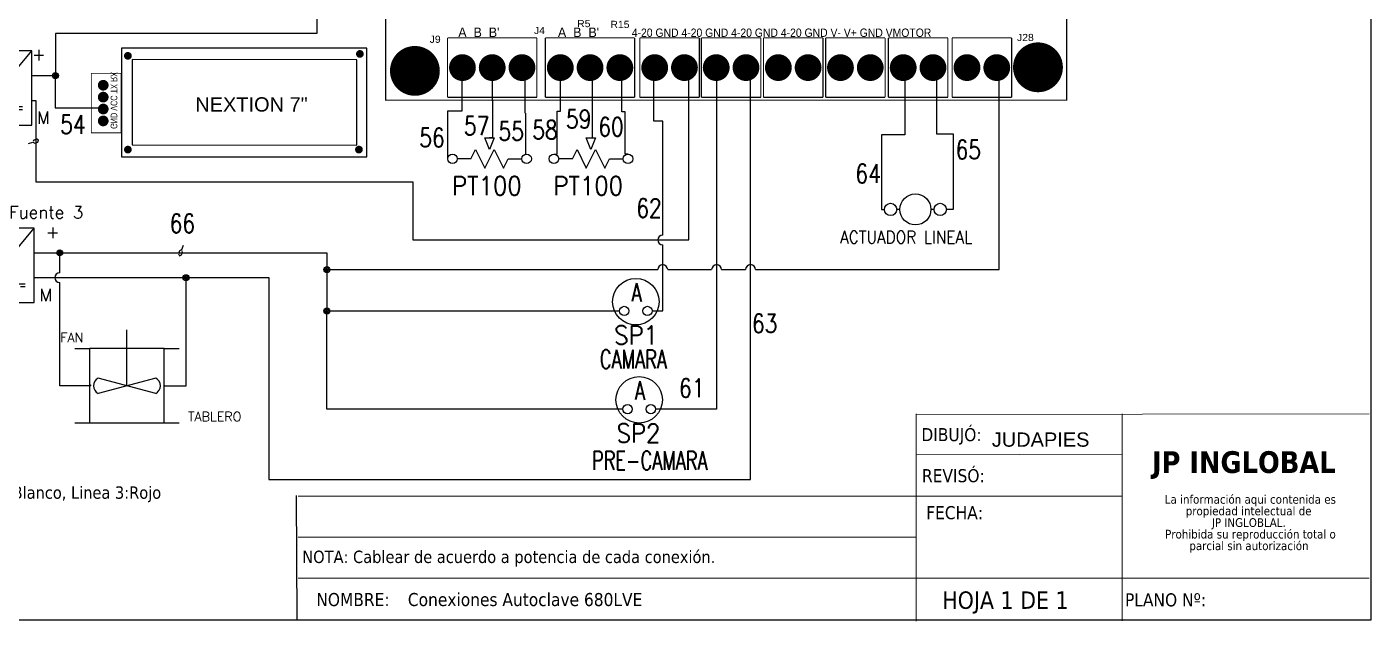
# Model space of a CAD drawing. Header units: inches. Extents: x 18.7 to 39.4, y 4.3 to 20.5.
# Drawn here: x 25.86 to 39.41, y 4.32 to 10.31 of the extents above; entities that cross this region are included whole.
import ezdxf
from ezdxf.enums import TextEntityAlignment as Align

# ---------------------------------------------------------------- set-up
doc = ezdxf.new("R2010")
doc.units = ezdxf.units.IN
doc.header["$MEASUREMENT"] = 0
doc.linetypes.add('CENTERX2', pattern=[20.32, 12.7, -2.54, 2.54, -2.54])
for name, color, linetype in [('CONTORNO', 179, 'Continuous'), ('DESC', 250, 'Continuous'), ('MISC', 7, 'Continuous'), ('SYMS', 7, 'Continuous'), ('TAGS', 250, 'Continuous'), ('TERMS', 123, 'Continuous'), ('WIREFIXED', 7, 'Continuous'), ('WIRES', 7, 'Continuous')]:
    doc.layers.add(name, color=color, linetype=linetype)
doc.styles.add('SLDTEXTSTYLE0', font='tahoma.ttf')
doc.styles.add('SLDTEXTSTYLE1', font='')
doc.styles.get("Standard").update_dxf_attribs({"font": 'arial.ttf'})
doc.styles.add('WD', font='romans.shx')
doc.styles.add('WD_IEC', font='isocp2.shx', dxfattribs={"width": 0.9, "height": 4})
doc.styles.get('SLDTEXTSTYLE1').set_extended_font_data('Tahoma', bold=True)

# ---------------------------------------------------------------- blocks, each defined once
blk = doc.blocks.new('SW_NOTE_2')
at = {"layer": 'CONTORNO', "color": 0, "char_height": 1.0583, "attachment_point": 2, "style": 'SLDTEXTSTYLE0'}
for s, insert in [('La información aqui contenida es ', (10.29, 1.34)), ('propiedad intelectual de', (10.08, -0.07)), ('JP INGLOBLAL.', (10.1, -1.48)), ('Prohibida su reproducción total o ', (10.3, -2.89)), ('parcial sin autorización', (10.12, -4.3))]:
    blk.add_mtext(s, dxfattribs=dict(at, insert=insert))
blk = doc.blocks.new('EPAD')
at = {"const_width": 0.5}
blk.add_lwpolyline([(-0.25, 0, 1), (0.25, 0, 1)], format="xyb", close=True, dxfattribs=at)
blk = doc.blocks.new('NextionControl')
at = {"const_width": 0.012}
for points in [[(42.441, 8.18), (49.303, 8.18), (49.303, 15.503), (42.441, 15.503), (42.441, 8.18)], [(42.441, 8.18), (49.303, 8.18), (49.303, 15.503), (42.441, 15.503), (42.441, 8.18)], [(42.441, 8.18), (49.303, 8.18), (49.303, 15.503), (42.441, 15.503), (42.441, 8.18)], [(43.065, 8.808), (43.065, 8.208)], [(43.965, 8.808), (43.065, 8.808)], [(43.065, 8.808), (43.065, 8.208)], [(43.965, 8.808), (43.065, 8.808)], [(43.065, 8.808), (43.065, 8.208)], [(43.965, 8.808), (43.065, 8.808)], [(43.965, 8.808), (43.965, 8.208)], [(43.965, 8.808), (43.965, 8.208)], [(43.965, 8.808), (43.965, 8.208)], [(44.051, 8.808), (44.051, 8.208)], [(44.951, 8.808), (44.051, 8.808)], [(44.051, 8.808), (44.051, 8.208)], [(44.951, 8.808), (44.051, 8.808)], [(44.051, 8.808), (44.051, 8.208)], [(44.951, 8.808), (44.051, 8.808)], [(44.951, 8.808), (44.951, 8.208)], [(44.951, 8.808), (44.951, 8.208)], [(44.951, 8.808), (44.951, 8.208)], [(45.002, 8.808), (45.002, 8.208)], [(45.002, 8.808), (45.602, 8.808)], [(45.002, 8.808), (45.002, 8.208)], [(45.002, 8.808), (45.602, 8.808)], [(45.002, 8.808), (45.002, 8.208)], [(45.002, 8.808), (45.602, 8.808)], [(45.602, 8.808), (45.602, 8.208)], [(45.602, 8.808), (45.602, 8.208)], [(45.602, 8.808), (45.602, 8.208)], [(45.622, 8.808), (45.622, 8.208)], [(45.622, 8.808), (46.222, 8.808)], [(45.622, 8.808), (45.622, 8.208)], [(45.622, 8.808), (46.222, 8.808)], [(45.622, 8.808), (45.622, 8.208)], [(45.622, 8.808), (46.222, 8.808)], [(46.222, 8.808), (46.222, 8.208)], [(46.222, 8.808), (46.222, 8.208)], [(46.222, 8.808), (46.222, 8.208)], [(46.248, 8.808), (46.248, 8.208)], [(46.248, 8.808), (46.848, 8.808)], [(46.248, 8.808), (46.248, 8.208)], [(46.248, 8.808), (46.848, 8.808)], [(46.248, 8.808), (46.248, 8.208)], [(46.248, 8.808), (46.848, 8.808)], [(46.848, 8.808), (46.848, 8.208)], [(46.848, 8.808), (46.848, 8.208)], [(46.848, 8.808), (46.848, 8.208)], [(46.874, 8.808), (46.874, 8.208)], [(46.874, 8.808), (47.474, 8.808)], [(46.874, 8.808), (46.874, 8.208)], [(46.874, 8.808), (47.474, 8.808)], [(46.874, 8.808), (46.874, 8.208)], [(46.874, 8.808), (47.474, 8.808)], [(47.474, 8.808), (47.474, 8.208)], [(47.474, 8.808), (47.474, 8.208)], [(47.474, 8.808), (47.474, 8.208)], [(47.506, 8.208), (47.506, 8.808)], [(48.106, 8.808), (47.506, 8.808)], [(47.506, 8.208), (47.506, 8.808)], [(48.106, 8.808), (47.506, 8.808)], [(47.506, 8.208), (47.506, 8.808)], [(48.106, 8.808), (47.506, 8.808)], [(48.106, 8.208), (48.106, 8.808)], [(48.106, 8.208), (48.106, 8.808)], [(48.106, 8.208), (48.106, 8.808)], [(48.149, 8.208), (48.149, 8.808)], [(48.749, 8.808), (48.149, 8.808)], [(48.149, 8.208), (48.149, 8.808)], [(48.749, 8.808), (48.149, 8.808)], [(48.149, 8.208), (48.149, 8.808)], [(48.749, 8.808), (48.149, 8.808)], [(48.749, 8.208), (48.749, 8.808)], [(48.749, 8.208), (48.749, 8.808)], [(48.749, 8.208), (48.749, 8.808)], [(43.065, 8.208), (43.965, 8.208)], [(43.065, 8.208), (43.965, 8.208)], [(43.065, 8.208), (43.965, 8.208)], [(44.051, 8.208), (44.951, 8.208)], [(44.051, 8.208), (44.951, 8.208)], [(44.051, 8.208), (44.951, 8.208)], [(45.002, 8.208), (45.602, 8.208)], [(45.002, 8.208), (45.602, 8.208)], [(45.002, 8.208), (45.602, 8.208)], [(45.622, 8.208), (46.222, 8.208)], [(45.622, 8.208), (46.222, 8.208)], [(45.622, 8.208), (46.222, 8.208)], [(46.248, 8.208), (46.848, 8.208)], [(46.248, 8.208), (46.848, 8.208)], [(46.248, 8.208), (46.848, 8.208)], [(46.874, 8.208), (47.474, 8.208)], [(46.874, 8.208), (47.474, 8.208)], [(46.874, 8.208), (47.474, 8.208)], [(48.106, 8.208), (47.506, 8.208)], [(48.106, 8.208), (47.506, 8.208)], [(48.106, 8.208), (47.506, 8.208)], [(48.749, 8.208), (48.149, 8.208)], [(48.749, 8.208), (48.149, 8.208)], [(48.749, 8.208), (48.149, 8.208)]]:
    blk.add_lwpolyline(points, dxfattribs=at)
at = {"zscale": 1.5}
for p, xscale, yscale in [((42.736, 8.475), 0.5024415, 0.5024415), ((49.014, 8.511), 0.5024415, 0.5024415), ((43.215, 8.508), 0.27, 0.27), ((43.515, 8.508), 0.27, 0.27), ((43.815, 8.508), 0.27, 0.27), ((44.201, 8.508), 0.27, 0.27), ((44.501, 8.508), 0.27, 0.27), ((44.801, 8.508), 0.27, 0.27), ((45.152, 8.508), 0.27, 0.27), ((45.452, 8.508), 0.27, 0.27), ((45.772, 8.508), 0.27, 0.27), ((46.072, 8.508), 0.27, 0.27), ((46.398, 8.508), 0.27, 0.27), ((46.698, 8.508), 0.27, 0.27), ((47.024, 8.508), 0.27, 0.27), ((47.324, 8.508), 0.27, 0.27), ((47.656, 8.508), 0.27, 0.27), ((47.956, 8.508), 0.27, 0.27), ((48.299, 8.508), 0.27, 0.27), ((48.599, 8.508), 0.27, 0.27)]:
    blk.add_blockref('EPAD', p, dxfattribs=dict(at, xscale=xscale, yscale=yscale))
for s, height, width, p in [('R5', 0.072, 1.041667, (44.371, 8.916)), ('R5', 0.072, 1.041667, (44.371, 8.916)), ('R5', 0.072, 1.041667, (44.371, 8.916)), ('R15', 0.072, 1.041667, (44.706, 8.908)), ('R15', 0.072, 1.041667, (44.706, 8.908)), ('R15', 0.072, 1.041667, (44.706, 8.908)), ('J9', 0.072, 1.041667, (42.885, 8.758)), ('J9', 0.072, 1.041667, (42.885, 8.758)), ('J9', 0.072, 1.041667, (42.885, 8.758)), ("A  B  B'", 0.096, 0.9375, (43.173, 8.816)), ("A  B  B'", 0.096, 0.9375, (43.173, 8.816)), ("A  B  B'", 0.096, 0.9375, (43.173, 8.816)), ('J4', 0.072, 1.041667, (43.936, 8.847)), ('J4', 0.072, 1.041667, (43.936, 8.847)), ('J4', 0.072, 1.041667, (43.936, 8.847)), ("A  B  B'", 0.096, 0.9375, (44.177, 8.816)), ("A  B  B'", 0.096, 0.9375, (44.177, 8.816)), ("A  B  B'", 0.096, 0.9375, (44.177, 8.816)), ('4-20 GND 4-20 GND 4-20 GND 4-20 GND V- V+ GND VMOTOR', 0.084, 0.892857, (44.921, 8.818)), ('4-20 GND 4-20 GND 4-20 GND 4-20 GND V- V+ GND VMOTOR', 0.084, 0.892857, (44.921, 8.818)), ('4-20 GND 4-20 GND 4-20 GND 4-20 GND V- V+ GND VMOTOR', 0.084, 0.892857, (44.921, 8.818)), ('J28', 0.072, 1.041667, (48.803, 8.776)), ('J28', 0.072, 1.041667, (48.803, 8.776)), ('J28', 0.072, 1.041667, (48.803, 8.776))]:
    blk.add_text(s, height=height, dxfattribs=dict(width=width)).set_placement(p)
blk = doc.blocks.new('VVR1TZR')
for p, q in [((0, 0.125), (0, 0.2168)), ((-0.0625, 0.0312), (0.0625, 0.0938)), ((0.0625, 0.0938), (0, 0.125)), ((-0.1406, -0.0312), (-0.1406, 0.0312)), ((-0.1406, 0.0312), (-0.0625, 0)), ((-0.0625, 0), (-0.1406, -0.0312)), ((0.0625, -0.0312), (-0.0625, 0.0312)), ((-0.0625, -0.0938), (0.0625, -0.0312)), ((0, -0.125), (-0.0625, -0.0938)), ((0, -0.125), (0, -0.2168))]:
    blk.add_line(p, q)
for centre in [(0, 0.249), (0, -0.249)]:
    blk.add_circle(centre, 0.0322)
at = {"style": 'WD', "width": 0.7}
for tag, p in [('INST', (0.1562, 0.5599)), ('LOC', (0.1562, 0.3903))]:
    blk.add_attdef(tag, text='', height=0.125, dxfattribs=at).set_placement(p, align=Align.TOP_LEFT)
at = {"linetype": 'Continuous', "style": 'WD', "flags": 8}
for tag, p in [('TERM01', (-0.0625, 0.2812)), ('TERM03', (-0.0781, 0.0469))]:
    blk.add_attdef(tag, text='', height=0.125, dxfattribs=at).set_placement(p, align=Align.RIGHT)
at = {"color": 7, "style": 'WD', "flags": 1}
for tag, p in [('X2TERM01', (0, 0.2812)), ('X4TERM01', (-0.0312, 0.25)), ('X1TERM01', (0.0312, 0.25)), ('X4TERM03', (-0.1406, 0)), ('X4TERM02', (-0.0312, -0.25)), ('X8TERM02', (0, -0.2812)), ('X1TERM02', (0.0312, -0.25))]:
    blk.add_attdef(tag, p, '', height=0.0125, dxfattribs=at)
at = {"style": 'WD'}
for tag, p, width in [('RATING1', (0.1562, 0.1091), 0.9), ('TAG1', (0.1531, -0.0472), 0.9), ('DESC1', (0.1562, -0.2034), 0.7), ('DESC2', (0.1562, -0.3597), 0.7)]:
    blk.add_attdef(tag, p, '', height=0.125, dxfattribs=dict(at, width=width))
at = {"style": 'WD', "flags": 9}
blk.add_attdef('FAMILY', text='', height=0.01, dxfattribs=at).set_placement((-0.2191, -0.0659), align=Align.CENTER)
at = {"linetype": 'Continuous', "style": 'WD', "flags": 9}
for tag, p in [('CAT', (-0.2211, -0.0835)), ('MFG', (-0.2211, -0.0986))]:
    blk.add_attdef(tag, text='', height=0.01, dxfattribs=at).set_placement(p, align=Align.MIDDLE)
blk.add_attdef('ASSYCODE', text='', height=0.01, dxfattribs=at).set_placement((-0.2188, -0.125), align=Align.CENTER)
at = {"linetype": 'Continuous', "style": 'WD', "flags": 8}
blk.add_attdef('TERM02', text='', height=0.125, dxfattribs=at).set_placement((-0.0625, -0.2812), align=Align.TOP_RIGHT)
blk = doc.blocks.new('HCR1T')
for p, q in [((-0.156, 0), (-0.188, 0)), ((0.188, 0), (0.156, 0))]:
    blk.add_line(p, q)
for centre, radius in [((0, 0), 0.156), ((-0.25, 0), 0.0625), ((0.25, 0), 0.0625)]:
    blk.add_circle(centre, radius)
at = {"style": 'WD'}
for tag, width, p in [('INST', 0.7, (0, 0.528)), ('LOC', 0.7, (0, 0.359)), ('TAG1', 0.9, (0, 0.202))]:
    blk.add_attdef(tag, text='', height=0.125, dxfattribs=dict(at, width=width)).set_placement(p, align=Align.CENTER)
at = {"style": 'WD', "flags": 9}
blk.add_attdef('FAMILY', text='', height=0.01, dxfattribs=at).set_placement((-0.005, 0.17), align=Align.CENTER)
at = {"linetype": 'Continuous', "style": 'WD', "flags": 1}
for tag, p in [('MFG', (0, 0.14)), ('CAT', (0, 0.159))]:
    blk.add_attdef(tag, text='', height=0.01, dxfattribs=at).set_placement(p, align=Align.MIDDLE)
at = {"style": 'WD'}
for tag, p, width in [('DESC1', (1.126, 0.076), 0.9), ('DESC2', (1.126, -0.081), 0.9), ('DESC3', (1.126, -0.237), 0.9), ('XREFNO', (1.359, -0.393), 0.8), ('XREFNC', (1.359, -0.549), 0.8)]:
    blk.add_attdef(tag, p, '', height=0.125, dxfattribs=dict(at, width=width))
at = {"linetype": 'Continuous', "style": 'WD', "width": 0.8, "flags": 8}
for tag, p in [('TERM01', (-0.25, 0)), ('TERM02', (0.25, 0))]:
    blk.add_attdef(tag, text='', height=0.0625, dxfattribs=at).set_placement(p, align=Align.MIDDLE_CENTER)
at = {"style": 'WD', "flags": 1}
for tag, p in [('X4TERM01', (-0.312, 0)), ('X1TERM02', (0.312, 0))]:
    blk.add_attdef(tag, p, '', height=0.0125, dxfattribs=at)
at = {"linetype": 'Continuous', "style": 'WD', "flags": 9}
blk.add_attdef('ASSYCODE', text='', height=0.01, dxfattribs=at).set_placement((0, 0.109), align=Align.CENTER)
at = {"style": 'WD', "width": 0.8, "flags": 8}
for tag, p in [('NO', (1.126, -0.393)), ('NC', (1.126, -0.549))]:
    blk.add_attdef(tag, p, '', height=0.125, dxfattribs=at)
blk = doc.blocks.new('HPW1_1PH')
for p, q in [((0, -0.625), (0.625, 0.125)), ((0.407, -0.437), (0.532, -0.437)), ((0.407, -0.469), (0.454, -0.469)), ((0.532, -0.469), (0.485, -0.469))]:
    blk.add_line(p, q)
blk.add_lwpolyline([(0.625, 0.125), (0, 0.125), (0, -0.625), (0.625, -0.625)], close=True)
for centre, start, end in [((0.175, -0.039), 36.8699, 143.1301), ((0.245, 0.014), 216.8699, 323.1301)]:
    blk.add_arc(centre, 0.0438, start, end)
at = {"style": 'WD_IEC'}
blk.add_text('1', height=0.084, dxfattribs=at).set_placement((0.105, -0.012), align=Align.MIDDLE_RIGHT)
at = {"style": 'WD', "width": 0.7}
for tag, p in [('INST', (-0.284, 0.794)), ('LOC', (-0.284, 0.624)), ('RATING1', (-0.284, 0.285)), ('XREF', (-0.284, -0.691)), ('DESC1', (-0.284, -0.847)), ('DESC2', (-0.284, -1.003)), ('DESC3', (-0.284, -1.158))]:
    blk.add_attdef(tag, text='', height=0.125, dxfattribs=at).set_placement(p, align=Align.CENTER)
at = {"style": 'WD'}
blk.add_attdef('TAG1', text='', height=0.125, dxfattribs=at).set_placement((-0.284, 0.455), align=Align.CENTER)
at = {"linetype": 'Continuous', "style": 'WD', "flags": 9}
for tag, p in [('CAT', (0.889, 0.277)), ('MFG', (0.887, 0.257)), ('ASSYCODE', (0.887, -0.564))]:
    blk.add_attdef(tag, text='', height=0.01, dxfattribs=at).set_placement(p, align=Align.CENTER)
at = {"linetype": 'Continuous', "style": 'WD', "flags": 8}
for tag, p in [('TERM01', (-0.04, 0.04)), ('TERM04', (1.352, -0.085)), ('TERM02', (-0.04, -0.21)), ('TERM05', (1.352, -0.335)), ('TERM03', (-0.04, -0.46))]:
    blk.add_attdef(tag, text='', height=0.125, dxfattribs=at).set_placement(p, align=Align.RIGHT)
at = {"style": 'WD'}
for tag, p, height, flags in [('X4TERM01', (0, 0), 0.0125, 1), ('X1TERM04', (0.625, -0.125), 0.0125, 1), ('X4TERM02', (0, -0.25), 0.0125, 1), ('X1TERM05', (0.625, -0.375), 0.0125, 1), ('X4TERM03', (0, -0.5), 0.0125, 1), ('FAMILY', (0.862, -0.483), 0.01, 9)]:
    blk.add_attdef(tag, p, '', height=height, dxfattribs=dict(at, flags=flags))
blk = doc.blocks.new('NEXTION43')
for points in [[(40.364, 8.838), (42.424, 8.838), (42.424, 7.924), (40.364, 7.924)], [(40.449, 8.74), (42.335, 8.744), (42.335, 8.025), (40.449, 8.022)]]:
    blk.add_lwpolyline(points, close=True)
at = {"const_width": 0.008}
blk.add_lwpolyline([(42.427, 8.127), (42.677, 8.127), (42.677, 8.627), (42.427, 8.627), (42.427, 8.127)], dxfattribs=at)
for centre in [(42.577, 8.527), (42.577, 8.427), (42.577, 8.327), (42.577, 8.227)]:
    blk.add_circle(centre, 0.01)
for p, xscale, yscale in [((40.422, 8.79), 0.065, 0.065), ((42.37, 8.774), 0.065, 0.065), ((42.577, 8.527), 0.09, 0.09), ((42.577, 8.427), 0.09, 0.09), ((42.577, 8.527), 0.08, 0.08), ((42.577, 8.427), 0.08, 0.08), ((42.577, 8.327), 0.09, 0.09), ((42.577, 8.327), 0.08, 0.08), ((42.577, 8.227), 0.09, 0.09), ((42.577, 8.227), 0.08, 0.08), ((40.43, 7.986), 0.065, 0.065), ((42.37, 7.986), 0.065, 0.065)]:
    blk.add_blockref('EPAD', p, dxfattribs=dict(xscale=xscale, yscale=yscale))
at = {"width": 0.714286}
blk.add_text('GND VCC TX RX', height=0.056, rotation=90, dxfattribs=at).set_placement((42.515, 8.16))
blk = doc.blocks.new('HAM1')
for centre, radius in [((0, 0.0625), 0.1562), ((-0.0781, 0), 0.0312), ((0.0781, 0), 0.0312)]:
    blk.add_circle(centre, radius)
at = {"style": 'WD'}
for tag, width, p in [('INST', 0.7, (0.0055, 0.5907)), ('LOC', 0.7, (0.0055, 0.4211)), ('TAG1', 0.9, (0, 0.2649)), ('RATING1', 0.7, (0.0055, 0.0625)), ('DESC1', 0.7, (0, -0.262)), ('DESC2', 0.7, (0, -0.4182))]:
    blk.add_attdef(tag, text='', height=0.125, dxfattribs=dict(at, width=width)).set_placement(p, align=Align.CENTER)
at = {"linetype": 'Continuous', "style": 'WD', "flags": 9}
blk.add_attdef('ASSYCODE', text='', height=0.01, dxfattribs=at).set_placement((0, 0.1875), align=Align.CENTER)
at = {"style": 'WD', "flags": 9}
blk.add_attdef('FAMILY', text='', height=0.01, dxfattribs=at).set_placement((-0.0053, 0.2323), align=Align.CENTER)
at = {"linetype": 'Continuous', "style": 'WD', "flags": 1}
for tag, p in [('MFG', (0, 0.2029)), ('CAT', (0, 0.2218))]:
    blk.add_attdef(tag, text='', height=0.01, dxfattribs=at).set_placement(p, align=Align.MIDDLE)
at = {"style": 'WD', "flags": 1}
for tag, p in [('X4TERM01', (-0.1094, 0)), ('X1TERM02', (0.1094, 0))]:
    blk.add_attdef(tag, p, '', height=0.0125, dxfattribs=at)
at = {"linetype": 'Continuous', "style": 'WD'}
blk.add_attdef('TERM01', text='', height=0.125, dxfattribs=at).set_placement((-0.2, -0.0349), align=Align.TOP_RIGHT)
blk.add_attdef('TERM02', text='', height=0.125, dxfattribs=at).set_placement((0.2, -0.0349), align=Align.TOP_LEFT)
blk = doc.blocks.new('WDDOT')
for radius in [0.03, 0.0187, 0.00929]:
    blk.add_circle((0, 0), radius)
blk = doc.blocks.new('WD_WNH')
at = {"linetype": 'Continuous', "style": 'WD', "width": 0.8}
blk.add_attdef('WIRENO', text='', height=0.125, dxfattribs=at).set_placement((0, 0.0625), align=Align.CENTER)
at = {"style": 'WD', "flags": 1}
for tag, p in [('W01USER', (0, 0.0781)), ('W02USER', (0, 0.0703)), ('W03USER', (0, 0.0625)), ('W04USER', (0, 0.0547)), ('W05USER', (0, 0.0469)), ('W06USER', (0, 0.0391)), ('W07USER', (0, 0.0312)), ('W08USER', (0, 0.0234)), ('W09USER', (0, 0.0156)), ('W10USER', (0, 0.0078))]:
    blk.add_attdef(tag, text='', height=0.005, dxfattribs=at).set_placement(p, align=Align.CENTER)
blk = doc.blocks.new('WD_WNV')
at = {"style": 'WD', "flags": 1}
for tag, p in [('W01USER', (-0.0625, 0.0938)), ('W02USER', (-0.0625, 0.0859)), ('W03USER', (-0.0625, 0.0781)), ('W04USER', (-0.0625, 0.0703)), ('W05USER', (-0.0625, 0.0625)), ('W06USER', (-0.0625, 0.0547)), ('W07USER', (-0.0625, 0.0469)), ('W08USER', (-0.0625, 0.0391)), ('W09USER', (-0.0625, 0.0312)), ('W10USER', (-0.0625, 0.0234))]:
    blk.add_attdef(tag, text='', height=0.005, dxfattribs=at).set_placement(p, align=Align.CENTER)
at = {"linetype": 'Continuous', "style": 'WD', "width": 0.8}
blk.add_attdef('WIRENO', text='', height=0.125, dxfattribs=at).set_placement((-0.05, 0), align=Align.MIDDLE_RIGHT)
blk = doc.blocks.new('VM1_AXIAL_FLOW_FAN1')
for p, q in [((0, 0), (0, 0.75)), ((-0.7, 0.5), (-0.5, 0.5)), ((-0.5, -0.5), (-0.5, 0.5)), ((0.5, 0.5), (-0.5, 0.5)), ((0.5, -0.5), (0.5, 0.5)), ((0.5, 0.5), (0.7, 0.5)), ((0.386, -0.104), (-0.386, 0.104)), ((0.386, 0.104), (-0.386, -0.104)), ((-0.7, -0.5), (-0.5, -0.5)), ((-0.5, -0.5), (0.5, -0.5)), ((0.5, -0.5), (0.7, -0.5))]:
    blk.add_line(p, q)
for centre, start, end in [((-0.333, 0), 117.1247, 242.8753), ((0.333, 0), 297.1247, 62.8753)]:
    blk.add_arc(centre, 0.116, start, end)
at = {"style": 'WD'}
for tag, height, p in [('INST', 0.125, (-0.585, 0.957)), ('LOC', 0.125, (-0.588, 0.777)), ('TAG1', 0.125, (-0.585, 0.586)), ('TERM01', 0.0625, (-0.51, 0.016))]:
    blk.add_attdef(tag, text='', height=height, dxfattribs=at).set_placement(p, align=Align.RIGHT)
for tag, p, height in [('X2TERM04', (0, 0.75), 0.005), ('TERM04', (0.009, 0.76), 0.0625), ('X4TERM01', (-0.5, 0), 0.01), ('X1TERM03', (0.5, 0), 0.005), ('TERM03', (0.511, 0.012), 0.0625), ('RATING1', (0.82, -0.261), 0.125), ('DESC1', (0.82, -0.477), 0.125), ('X8TERM02', (0, -0.5), 0.005), ('TERM02', (0.002, -0.573), 0.0625), ('DESC2', (0.82, -0.661), 0.125), ('DESC3', (0.82, -0.851), 0.125), ('WDTAGALT', (0.827, -1.032), 0.125)]:
    blk.add_attdef(tag, p, '', height=height, dxfattribs=at)
blk.add_attdef('XREF', text='', height=0.0625, rotation=0.0625, dxfattribs=at).set_placement((0.743, 0.595), align=Align.TOP_CENTER)
at = {"style": 'WD', "flags": 1}
for tag, p in [('FAMILY', (-0.659, -0.3)), ('CAT', (-0.659, -0.345)), ('MFG', (-0.657, -0.376)), ('WDTYPE', (-0.644, -0.442)), ('ASSYCODE', (-0.629, -0.405))]:
    blk.add_attdef(tag, text='', height=0.01, dxfattribs=at).set_placement(p, align=Align.CENTER)

msp = doc.modelspace()

# ---------------------------------------------------------------- linework, layer by layer
at = {"color": 7, "linetype": 'Continuous'}
for p, q in [((39.409, 4.331), (39.409, 20.516)), ((18.659, 4.331), (39.409, 4.331))]:
    msp.add_line(p, q, dxfattribs=at)
at = {"color": 7, "linetype": 'Continuous', "lineweight": 0}
for p, q in [((39.389, 6.408), (34.82, 6.4)), ((34.825, 6.408), (34.825, 4.316)), ((36.899, 6.408), (36.899, 4.319)), ((36.899, 5.993), (34.826, 6.001)), ((36.899, 5.578), (28.599, 5.578)), ((34.825, 5.163), (28.599, 5.163)), ((39.389, 4.748), (28.599, 4.748))]:
    msp.add_line(p, q, dxfattribs=at)
at = {"color": 7, "linetype": 'CENTERX2', "lineweight": 0}
msp.add_line((28.596, 4.327), (39.389, 4.327), dxfattribs=at)
at = {"layer": 'DESC'}
msp.add_line((28.586, 4.337), (28.582, 5.583), dxfattribs=at)
at = {"layer": 'WIREFIXED'}
for points in [[(25.879, 9.132), (25.924, 9.147), (25.944, 9.137), (25.974, 9.147), (25.983, 9.167), (25.964, 9.177), (25.934, 9.167), (25.929, 9.157)], [(27.438, 8.105), (27.423, 8.06), (27.403, 8.05), (27.393, 8.02), (27.403, 8), (27.423, 8.01), (27.433, 8.04), (27.428, 8.05)]]:
    msp.add_lwpolyline(points, dxfattribs=at)
at = {"layer": 'WIRES'}
for p, q in [((28.785, 10.816), (28.785, 10.242)), ((28.785, 10.242), (26.152, 10.242)), ((26.152, 10.242), (26.152, 9.817)), ((30.554, 9.94), (30.554, 9.564)), ((31.242, 9.46), (31.242, 9.895)), ((31.563, 9.189), (31.563, 9.913)), ((32.181, 9.359), (32.181, 9.972)), ((34.709, 9.952), (34.709, 9.219)), ((35.029, 9.91), (35.029, 9.23)), ((35.661, 7.861), (35.661, 9.895)), ((25.914, 9.817), (26.15, 9.817)), ((26.15, 9.817), (26.15, 9.492)), ((30.25, 9.461), (30.25, 9.853)), ((30.884, 9.438), (30.884, 9.851)), ((31.858, 9.451), (31.858, 9.877)), ((32.535, 8.16), (32.535, 9.885)), ((32.814, 9.844), (32.814, 6.454)), ((33.156, 5.744), (33.156, 9.885)), ((25.914, 9.567), (25.954, 9.567)), ((25.954, 9.567), (25.954, 8.746)), ((26.15, 9.492), (26.597, 9.492)), ((30.554, 9.564), (30.555, 9.564)), ((30.555, 9.564), (30.555, 9.189)), ((30.105, 8.978), (30.105, 9.461)), ((30.105, 9.461), (30.25, 9.461)), ((30.893, 9.025), (30.893, 9.438)), ((31.208, 9.025), (31.208, 9.46)), ((31.208, 9.46), (31.242, 9.46)), ((31.891, 9.451), (31.858, 9.451)), ((31.891, 9.025), (31.891, 9.451)), ((32.271, 9.359), (32.181, 9.359)), ((32.271, 8.21), (32.271, 9.359)), ((34.709, 9.219), (34.475, 9.219)), ((34.475, 9.219), (34.475, 8.468)), ((35.029, 9.23), (35.199, 9.23)), ((35.199, 9.23), (35.199, 8.468)), ((30.555, 9.189), (30.526, 9.189)), ((31.173, 9.025), (31.208, 9.025)), ((31.923, 9.025), (31.891, 9.025)), ((25.954, 8.746), (29.754, 8.746)), ((29.754, 8.746), (29.754, 8.16)), ((34.475, 8.468), (34.504, 8.468)), ((35.199, 8.468), (35.129, 8.468)), ((29.754, 8.16), (32.535, 8.16)), ((25.939, 8.03), (28.887, 8.03)), ((26.196, 7.83), (26.196, 8.03)), ((28.887, 8.03), (28.887, 7.444)), ((32.271, 7.444), (32.271, 8.11)), ((28.887, 7.861), (32.221, 7.861)), ((32.321, 7.861), (32.764, 7.861)), ((32.864, 7.861), (33.106, 7.861)), ((33.206, 7.861), (35.661, 7.861)), ((25.939, 7.78), (28.303, 7.78)), ((26.196, 6.69), (26.196, 7.73)), ((27.468, 6.69), (27.468, 7.78)), ((28.303, 7.78), (28.303, 5.744)), ((28.887, 7.444), (31.836, 7.444)), ((28.887, 6.454), (28.887, 7.444)), ((32.164, 7.444), (32.271, 7.444)), ((26.498, 6.69), (26.196, 6.69)), ((27.248, 6.69), (27.468, 6.69)), ((31.87, 6.454), (28.887, 6.454)), ((32.814, 6.454), (32.198, 6.454)), ((28.303, 5.744), (33.156, 5.744))]:
    msp.add_line(p, q, dxfattribs=at)
for centre, start, end in [((32.271, 8.16), 90, 270), ((32.271, 7.861), 0, 180), ((32.814, 7.861), 0, 180), ((33.156, 7.861), 0, 180), ((26.196, 7.78), 90, 270)]:
    msp.add_arc(centre, 0.05, start, end, dxfattribs=at)

# ---------------------------------------------------------------- block references
msp.add_blockref('NextionControl', (-12.962, 1.39))
at = {"xscale": -1.2, "yscale": 1.2, "zscale": 1.2}
msp.add_blockref('NEXTION43', (77.726, -0.512), dxfattribs=at)
at = {"layer": 'CONTORNO', "color": 7, "xscale": 0.083, "yscale": 0.083, "zscale": 0.083}
msp.add_blockref('SW_NOTE_2', (37.338, 5.477), dxfattribs=at)
at = {"layer": 'SYMS'}
ref = msp.add_blockref('HPW1_1PH', (25.289, 9.942), dxfattribs=at)
ref.add_attrib('TERM01', 'N', dxfattribs={"layer": 'TERMS', "color": 250, "linetype": 'Continuous', "height": 0.125, "style": 'WD', "flags": 8}).set_placement((25.249, 9.982), align=Align.RIGHT)
ref.add_attrib('TERM03', 'L', dxfattribs={"layer": 'TERMS', "color": 250, "linetype": 'Continuous', "height": 0.125, "style": 'WD', "flags": 8}).set_placement((25.249, 9.482), align=Align.RIGHT)
ref.add_attrib('TERM04', '+', dxfattribs={"layer": 'TERMS', "color": 250, "linetype": 'Continuous', "height": 0.125, "style": 'WD', "flags": 8}).set_placement((26.054, 9.97), align=Align.RIGHT)
ref.add_attrib('TERM05', 'M', dxfattribs={"layer": 'TERMS', "color": 250, "linetype": 'Continuous', "height": 0.125, "style": 'WD', "flags": 8}).set_placement((26.095, 9.33), align=Align.RIGHT)
ref.add_attrib('DESC1', '5V-3A', dxfattribs={"layer": 'DESC', "height": 0.125, "style": 'WD', "width": 0.7}).set_placement((25.019, 9.234), align=Align.CENTER)
for p in [(26.152, 9.817), (26.196, 8.03), (28.887, 7.861), (27.468, 7.78), (28.887, 7.444)]:
    msp.add_blockref('WDDOT', p, dxfattribs=at)
ref = msp.add_blockref('VVR1TZR', (30.526, 8.978), dxfattribs=dict(at, xscale=1.5, yscale=1.5, zscale=1.5, rotation=270))
ref.add_attrib('TAG1', 'PT100', (30.148, 8.613), dxfattribs={"layer": 'TAGS', "color": 250, "height": 0.1875, "style": 'WD', "width": 0.9})
ref = msp.add_blockref('VVR1TZR', (31.548, 8.978), dxfattribs=dict(at, xscale=1.5, yscale=1.5, zscale=1.5, rotation=270))
ref.add_attrib('TAG1', 'PT100', (31.17, 8.613), dxfattribs={"layer": 'TAGS', "color": 250, "height": 0.1875, "style": 'WD', "width": 0.9})
ref = msp.add_blockref('HCR1T', (34.817, 8.468), dxfattribs=at)
ref.add_attrib('DESC1', 'ACTUADOR LINEAL', (34.059, 8.126), dxfattribs={"layer": 'DESC', "height": 0.125, "style": 'WD', "width": 0.9})
ref = msp.add_blockref('HPW1_1PH', (25.314, 8.155), dxfattribs=at)
ref.add_attrib('TERM01', 'N', dxfattribs={"layer": 'TERMS', "color": 250, "linetype": 'Continuous', "height": 0.125, "style": 'WD', "flags": 8}).set_placement((25.274, 8.195), align=Align.RIGHT)
ref.add_attrib('TERM03', 'L', dxfattribs={"layer": 'TERMS', "color": 250, "linetype": 'Continuous', "height": 0.125, "style": 'WD', "flags": 8}).set_placement((25.274, 7.695), align=Align.RIGHT)
ref.add_attrib('TERM04', '+', dxfattribs={"layer": 'TERMS', "color": 250, "linetype": 'Continuous', "height": 0.125, "style": 'WD', "flags": 8}).set_placement((26.194, 8.177), align=Align.RIGHT)
ref.add_attrib('TERM05', 'M', dxfattribs={"layer": 'TERMS', "color": 250, "linetype": 'Continuous', "height": 0.125, "style": 'WD', "flags": 8}).set_placement((26.119, 7.543), align=Align.RIGHT)
ref.add_attrib('TAG1', 'Fuente 3', dxfattribs={"layer": 'TAGS', "color": 250, "height": 0.125, "style": 'WD'}).set_placement((26.059, 8.377), align=Align.CENTER)
ref.add_attrib('DESC1', '12V-1.3A', dxfattribs={"layer": 'DESC', "height": 0.125, "style": 'WD', "width": 0.7}).set_placement((25.043, 7.447), align=Align.CENTER)
ref = msp.add_blockref('HAM1', (32, 7.444), dxfattribs=dict(at, xscale=1.5, yscale=1.5, zscale=1.5))
ref.add_attrib('DESC1', 'CAMARA', dxfattribs={"layer": 'DESC', "height": 0.1875, "style": 'WD', "width": 0.7}).set_placement((31.975, 6.864), align=Align.CENTER)
ref.add_attrib('RATING1', 'A', dxfattribs={"layer": 'MISC', "height": 0.188, "style": 'WD', "width": 0.7}).set_placement((32.008, 7.538), align=Align.CENTER)
ref.add_attrib('TAG1', 'SP1', dxfattribs={"layer": 'TAGS', "height": 0.1875, "style": 'WD', "width": 0.9}).set_placement((32.002, 7.106), align=Align.CENTER)
ref = msp.add_blockref('VM1_AXIAL_FLOW_FAN1', (26.873, 6.69), dxfattribs=dict(at, xscale=0.75, yscale=0.75, zscale=0.75))
ref.add_attrib('DESC1', 'TABLERO', (27.488, 6.332), dxfattribs={"layer": 'DESC', "height": 0.0938, "style": 'WD'})
ref.add_attrib('X4TERM01', '38', (26.498, 6.69), dxfattribs={"layer": 'MISC', "height": 0.0075, "style": 'WD'})
ref.add_attrib('X1TERM03', '37', (27.248, 6.69), dxfattribs={"layer": 'MISC', "height": 0.00375, "style": 'WD'})
ref.add_attrib('TAG1', 'FAN', dxfattribs={"layer": 'TAGS', "color": 250, "height": 0.0938, "style": 'WD'}).set_placement((26.434, 7.13), align=Align.RIGHT)
ref = msp.add_blockref('HAM1', (32.034, 6.454), dxfattribs=dict(at, xscale=1.5, yscale=1.5, zscale=1.5))
ref.add_attrib('DESC1', 'PRE-CAMARA', dxfattribs={"layer": 'DESC', "height": 0.1875, "style": 'WD', "width": 0.7}).set_placement((32.14, 5.843), align=Align.CENTER)
ref.add_attrib('RATING1', 'A', dxfattribs={"layer": 'MISC', "height": 0.188, "style": 'WD', "width": 0.7}).set_placement((32.042, 6.548), align=Align.CENTER)
ref.add_attrib('TAG1', 'SP2', dxfattribs={"layer": 'TAGS', "height": 0.1875, "style": 'WD', "width": 0.9}).set_placement((32.026, 6.117), align=Align.CENTER)
at = {"layer": 'WIREFIXED'}
ref = msp.add_blockref('WD_WNH', (26.31, 9.028), dxfattribs=dict(at, xscale=1.5, yscale=1.5, zscale=1.5))
ref.add_attrib('WIRENOF', '54', dxfattribs={"linetype": 'Continuous', "height": 0.1875, "style": 'WD', "width": 0.8}).set_placement((26.328, 9.175), align=Align.BOTTOM_CENTER)
ref = msp.add_blockref('WD_WNV', (30.652, 9.329), dxfattribs=dict(at, xscale=1.5, yscale=1.5, zscale=1.5))
ref.add_attrib('WIRENOF', '57', dxfattribs={"linetype": 'Continuous', "height": 0.1875, "style": 'WD', "width": 0.8}).set_placement((30.524, 9.311), align=Align.MIDDLE_RIGHT)
ref = msp.add_blockref('WD_WNV', (31.001, 9.275), dxfattribs=dict(at, xscale=1.5, yscale=1.5, zscale=1.5))
ref.add_attrib('WIRENOF', '55', dxfattribs={"linetype": 'Continuous', "height": 0.1875, "style": 'WD', "width": 0.8}).set_placement((30.873, 9.257), align=Align.MIDDLE_RIGHT)
ref = msp.add_blockref('WD_WNH', (31.068, 8.973), dxfattribs=dict(at, xscale=1.5, yscale=1.5, zscale=1.5))
ref.add_attrib('WIRENOF', '58', dxfattribs={"linetype": 'Continuous', "height": 0.1875, "style": 'WD', "width": 0.8}).set_placement((31.085, 9.121), align=Align.BOTTOM_CENTER)
ref = msp.add_blockref('WD_WNV', (31.682, 9.398), dxfattribs=dict(at, xscale=1.5, yscale=1.5, zscale=1.5))
ref.add_attrib('WIRENOF', '59', dxfattribs={"linetype": 'Continuous', "height": 0.1875, "style": 'WD', "width": 0.8}).set_placement((31.553, 9.38), align=Align.MIDDLE_RIGHT)
ref = msp.add_blockref('WD_WNH', (31.732, 9.003), dxfattribs=dict(at, xscale=1.5, yscale=1.5, zscale=1.5))
ref.add_attrib('WIRENOF', '60', dxfattribs={"linetype": 'Continuous', "height": 0.1875, "style": 'WD', "width": 0.8}).set_placement((31.75, 9.15), align=Align.BOTTOM_CENTER)
ref = msp.add_blockref('WD_WNH', (29.928, 8.895), dxfattribs=dict(at, xscale=1.5, yscale=1.5, zscale=1.5))
ref.add_attrib('WIRENOF', '56', dxfattribs={"linetype": 'Continuous', "height": 0.1875, "style": 'WD', "width": 0.8}).set_placement((29.946, 9.042), align=Align.BOTTOM_CENTER)
ref = msp.add_blockref('WD_WNV', (35.607, 9.089), dxfattribs=dict(at, xscale=1.5, yscale=1.5, zscale=1.5))
ref.add_attrib('WIRENOF', '65', dxfattribs={"linetype": 'Continuous', "height": 0.1875, "style": 'WD', "width": 0.8}).set_placement((35.478, 9.071), align=Align.MIDDLE_RIGHT)
ref = msp.add_blockref('WD_WNV', (34.598, 8.846), dxfattribs=dict(at, xscale=1.5, yscale=1.5, zscale=1.5))
ref.add_attrib('WIRENOF', '64', dxfattribs={"linetype": 'Continuous', "height": 0.1875, "style": 'WD', "width": 0.8}).set_placement((34.47, 8.829), align=Align.MIDDLE_RIGHT)
ref = msp.add_blockref('WD_WNV', (32.389, 8.499), dxfattribs=dict(at, xscale=1.5, yscale=1.5, zscale=1.5))
ref.add_attrib('WIRENOF', '62', dxfattribs={"linetype": 'Continuous', "height": 0.1875, "style": 'WD', "width": 0.8}).set_placement((32.261, 8.482), align=Align.MIDDLE_RIGHT)
ref = msp.add_blockref('WD_WNH', (27.413, 8.03), dxfattribs=dict(at, xscale=1.5, yscale=1.5, zscale=1.5))
ref.add_attrib('WIRENOF', '66', dxfattribs={"linetype": 'Continuous', "height": 0.1875, "style": 'WD', "width": 0.8}).set_placement((27.431, 8.177), align=Align.BOTTOM_CENTER)
ref = msp.add_blockref('WD_WNV', (33.556, 7.337), dxfattribs=dict(at, xscale=1.5, yscale=1.5, zscale=1.5))
ref.add_attrib('WIRENOF', '63', dxfattribs={"linetype": 'Continuous', "height": 0.1875, "style": 'WD', "width": 0.8}).set_placement((33.427, 7.319), align=Align.MIDDLE_RIGHT)
ref = msp.add_blockref('WD_WNV', (32.821, 6.685), dxfattribs=dict(at, xscale=1.5, yscale=1.5, zscale=1.5))
ref.add_attrib('WIRENOF', '61', dxfattribs={"linetype": 'Continuous', "height": 0.1875, "style": 'WD', "width": 0.8}).set_placement((32.693, 6.667), align=Align.MIDDLE_RIGHT)

# ---------------------------------------------------------------- texts
at = {"char_height": 0.144, "attachment_point": 1}
for s, insert in [('NEXTION 7"', (27.561, 9.599)), ('JUDAPIES', (35.587, 6.219))]:
    msp.add_mtext_dynamic_manual_height_columns(s, width=1.27171, gutter_width=1, heights=[0], dxfattribs=dict(at, insert=insert))
at = {"color": 7, "linetype": 'Continuous', "lineweight": 0, "attachment_point": 1, "style": 'SLDTEXTSTYLE0'}
for s, insert, char_height in [('REVISÓ:', (34.883, 5.849), 0.1318), ('CONEXIONES DC y AC TARJETA: Cable vehicular centelsa AWG#18 (Linea 1:Negro, Linea 2: Blanco, Linea 3:Rojo\\PGND:Negro, +VDC:Rojo, -VDC:Blanco)', (18.956, 5.675), 0.1245), ('FECHA:', (34.926, 5.476), 0.1318), ('NOTA: Cablear de acuerdo a potencia de cada conexión.', (28.639, 5.027), 0.1245), ('\\pi-0.39529,l0.52705,t1.0541;NOMBRE:^IConexiones Autoclave 680LVE', (28.649, 4.6), 0.13176), ('HOJA 1 DE 1', (35.087, 4.616), 0.17568), ('PLANO Nº:', (36.929, 4.597), 0.1318)]:
    msp.add_mtext(s, dxfattribs=dict(at, insert=insert, char_height=char_height))
at = {"layer": 'CONTORNO', "color": 7, "insert": (34.877, 6.263), "char_height": 0.1318, "attachment_point": 1, "style": 'SLDTEXTSTYLE0'}
msp.add_mtext('DIBUJÓ:  ', dxfattribs=at)
at = {"layer": 'CONTORNO', "insert": (37.201, 6.03), "char_height": 0.2196, "attachment_point": 1, "style": 'SLDTEXTSTYLE1'}
msp.add_mtext('JP INGLOBAL', dxfattribs=at)

doc.saveas('drawing.dxf')
